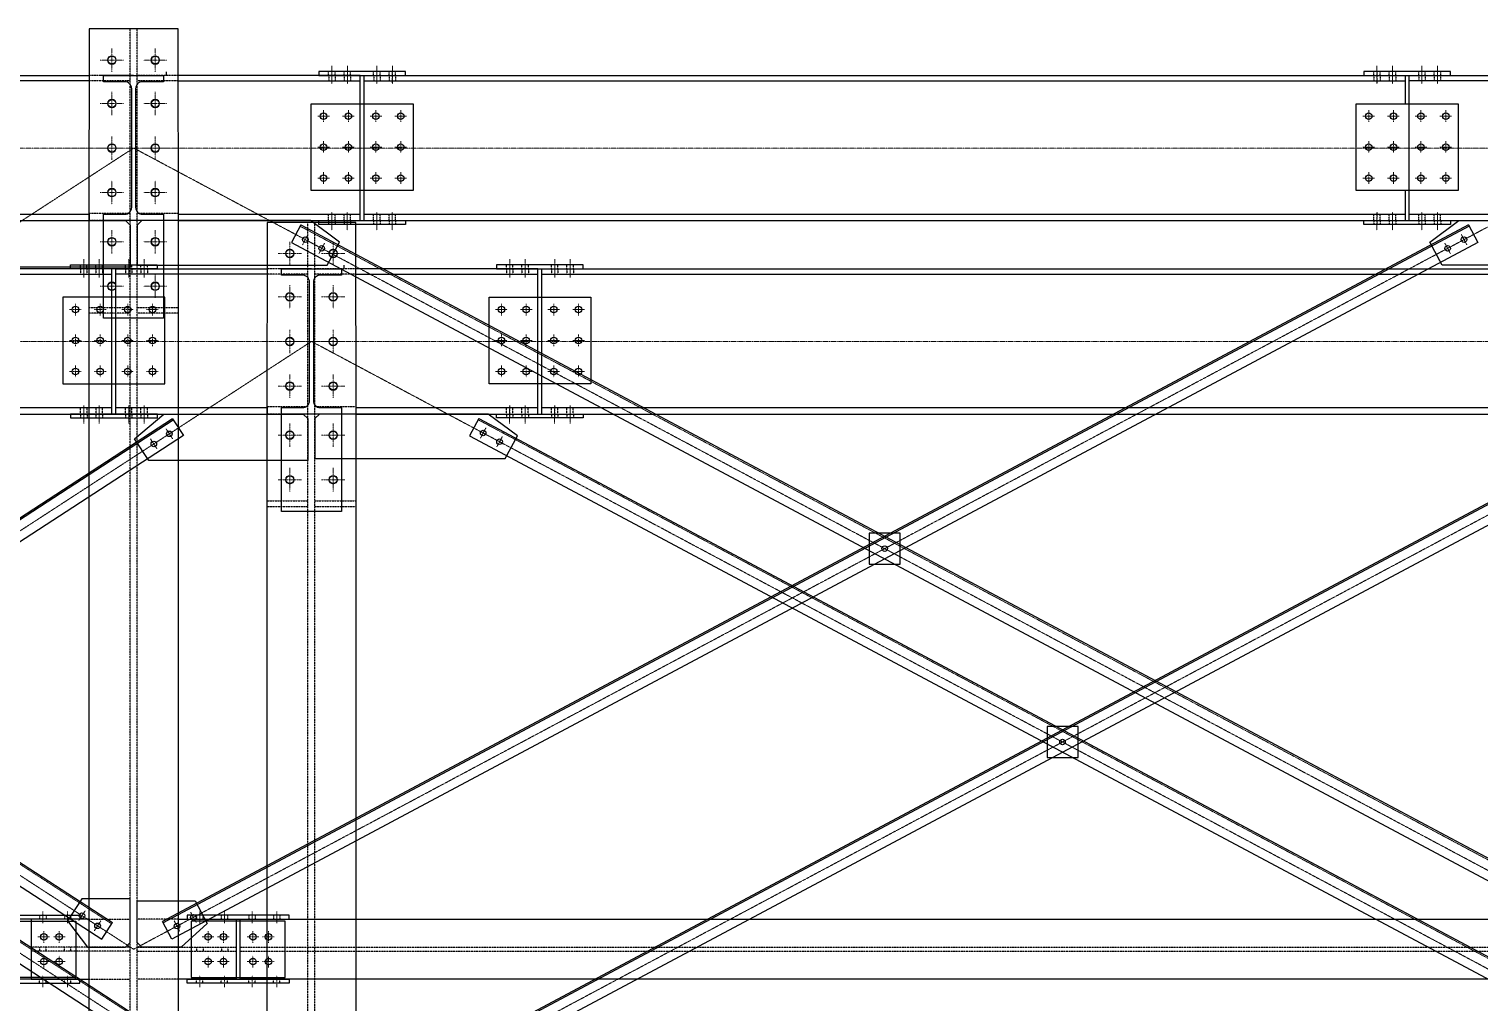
# Model space of a CAD drawing. Header units: millimetres. Extents: x 13669 to 217197, y -88248 to 24578.
# Drawn here: x 69707 to 74389, y -59764 to -56621 of the extents above; entities that cross this region are included whole.
import ezdxf

# ---------------------------------------------------------------- set-up
doc = ezdxf.new("R2010")
doc.units = ezdxf.units.MM
doc.linetypes.add('CENTER2', pattern=[1.125, 0.75, -0.125, 0.125, -0.125])
doc.linetypes.add('DASHED2', pattern=[0.375, 0.25, -0.125])
for name, color, linetype in [('CHAPA PISO', 3, 'Continuous'), ('Tx_M_EQUIPOS', 4, 'Continuous'), ('Tx_M_EXISTENTES', 8, 'Continuous'), ('Tx_M_OCULTOS', 2, 'DASHED2'), ('Tx_TEXTOS 2.5', 3, 'Continuous')]:
    doc.layers.add(name, color=color, linetype=linetype)
for name, color, linetype, lineweight in [('Tx_EJES', 1, 'CENTER2', 5), ('Tx_M_CONTORNO FINO', 1, 'Continuous', 5), ('Tx_M_OCULTAS FINO', 1, 'DASHED2', 5)]:
    doc.layers.add(name, color=color, linetype=linetype, lineweight=lineweight)
doc.styles.add('Tx_texto', font='romans.shx')

# ---------------------------------------------------------------- blocks, each defined once
blk = doc.blocks.new('A$Cb393e613')
at = {"layer": 'CHAPA PISO'}
for p, q in [((12526.7, 30852.2), (12526.7, 30864.2)), ((12420.7, 30852.2), (12314.7, 30852.2)), ((12420.7, 30852.2), (12367.7, 30852.2)), ((12420.7, 30852.2), (12473.7, 30852.2)), ((12277.2, 30406.5), (12277.2, 30383.2)), ((12564.2, 30406.5), (12564.2, 30383.2))]:
    blk.add_line(p, q, dxfattribs=at)
at = {"layer": 'Tx_EJES'}
for p, q in [((12388.4, 30902), (12313, 30902)), ((12350.7, 30864.3), (12350.7, 30939.7)), ((12528.4, 30902), (12453, 30902)), ((12490.7, 30864.3), (12490.7, 30939.7)), ((11685.2, 30826.4), (11685.2, 30882.9)), ((11685.4, 30824.7), (11685.4, 30862.4)), ((11735.2, 30826.4), (11735.2, 30882.9)), ((11735.4, 30824.7), (11735.4, 30862.4)), ((11830.5, 30826.4), (11830.5, 30882.9)), ((11830.6, 30824.7), (11830.6, 30862.4)), ((11880.4, 30824.7), (11880.4, 30862.4)), ((11880.5, 30826.4), (11880.5, 30882.9)), ((13060.8, 30826.4), (13060.8, 30882.9)), ((13061, 30824.7), (13061, 30862.4)), ((13110.7, 30824.7), (13110.7, 30862.4)), ((13110.8, 30826.4), (13110.8, 30882.9)), ((13206.1, 30826.4), (13206.1, 30882.9)), ((13206.2, 30824.7), (13206.2, 30862.4)), ((13256, 30824.7), (13256, 30862.4)), ((13256.1, 30826.4), (13256.1, 30882.9)), ((12388.4, 30761.4), (12313, 30761.4)), ((12350.7, 30723.7), (12350.7, 30799.1)), ((12528.4, 30761.4), (12453, 30761.4)), ((12490.7, 30723.7), (12490.7, 30799.1)), ((11639.6, 30720.7), (11677.3, 30720.7)), ((11639.6, 30720.7), (11677.3, 30720.7)), ((11658.4, 30701.9), (11658.4, 30739.6)), ((11658.4, 30701.9), (11658.4, 30739.6)), ((11719.6, 30720.7), (11757.3, 30720.7)), ((11719.6, 30720.7), (11757.3, 30720.7)), ((11738.4, 30701.9), (11738.4, 30739.6)), ((11738.4, 30701.9), (11738.4, 30739.6)), ((11808.5, 30720.7), (11846.2, 30720.7)), ((11808.5, 30720.7), (11846.2, 30720.7)), ((11827.3, 30701.9), (11827.3, 30739.6)), ((11827.3, 30701.9), (11827.3, 30739.6)), ((11888.5, 30720.7), (11926.2, 30720.7)), ((11888.5, 30720.7), (11926.2, 30720.7)), ((11907.3, 30701.9), (11907.3, 30739.6)), ((11907.3, 30701.9), (11907.3, 30739.6)), ((13015.2, 30720.7), (13052.9, 30720.7)), ((13052.9, 30720.7), (13015.2, 30720.7)), ((13034, 30701.9), (13034, 30739.6)), ((13034, 30701.9), (13034, 30739.6)), ((13095.2, 30720.7), (13132.9, 30720.7)), ((13132.9, 30720.7), (13095.2, 30720.7)), ((13114, 30701.9), (13114, 30739.6)), ((13114, 30701.9), (13114, 30739.6)), ((13184.1, 30720.7), (13221.8, 30720.7)), ((13221.8, 30720.7), (13184.1, 30720.7)), ((13202.9, 30701.9), (13202.9, 30739.6)), ((13202.9, 30701.9), (13202.9, 30739.6)), ((13264.1, 30720.7), (13301.8, 30720.7)), ((13301.8, 30720.7), (13264.1, 30720.7)), ((13282.9, 30701.9), (13282.9, 30739.6)), ((13282.9, 30701.9), (13282.9, 30739.6)), ((11639.6, 30620.7), (11677.3, 30620.7)), ((11639.6, 30620.7), (11677.3, 30620.7)), ((11658.4, 30601.9), (11658.4, 30639.6)), ((11658.4, 30601.9), (11658.4, 30639.6)), ((11719.6, 30620.7), (11757.3, 30620.7)), ((11719.6, 30620.7), (11757.3, 30620.7)), ((11738.4, 30601.9), (11738.4, 30639.6)), ((11738.4, 30601.9), (11738.4, 30639.6)), ((11808.5, 30620.7), (11846.2, 30620.7)), ((11808.5, 30620.7), (11846.2, 30620.7)), ((11827.3, 30601.9), (11827.3, 30639.6)), ((11827.3, 30601.9), (11827.3, 30639.6)), ((11888.5, 30620.7), (11926.2, 30620.7)), ((11888.5, 30620.7), (11926.2, 30620.7)), ((11907.3, 30601.9), (11907.3, 30639.6)), ((11907.3, 30601.9), (11907.3, 30639.6)), ((12350.7, 30579.8), (12350.7, 30655.2)), ((12490.7, 30579.8), (12490.7, 30655.2)), ((13015.2, 30620.7), (13052.9, 30620.7)), ((13052.9, 30620.7), (13015.2, 30620.7)), ((13034, 30601.9), (13034, 30639.6)), ((13034, 30601.9), (13034, 30639.6)), ((13095.2, 30620.7), (13132.9, 30620.7)), ((13132.9, 30620.7), (13095.2, 30620.7)), ((13114, 30601.9), (13114, 30639.6)), ((13114, 30601.9), (13114, 30639.6)), ((13184.1, 30620.7), (13221.8, 30620.7)), ((13221.8, 30620.7), (13184.1, 30620.7)), ((13202.9, 30601.9), (13202.9, 30639.6)), ((13202.9, 30601.9), (13202.9, 30639.6)), ((13264.1, 30620.7), (13301.8, 30620.7)), ((13301.8, 30620.7), (13264.1, 30620.7)), ((13282.9, 30601.9), (13282.9, 30639.6)), ((13282.9, 30601.9), (13282.9, 30639.6)), ((17270.7, 30617.7), (6210.3, 30617.7)), ((8440.3, 30617.7), (12420.7, 28029.6)), ((12420.7, 30617.7), (8441.9, 28029.6)), ((12388.4, 30617.5), (12313, 30617.5)), ((12420.7, 30617.7), (17270.7, 28029.6)), ((17270.7, 30617.7), (12420.7, 28029.6)), ((12528.4, 30617.5), (12453, 30617.5)), ((11658.4, 30501.9), (11658.4, 30539.6)), ((11658.4, 30501.9), (11658.4, 30539.6)), ((11738.4, 30501.9), (11738.4, 30539.6)), ((11738.4, 30501.9), (11738.4, 30539.6)), ((11827.3, 30501.9), (11827.3, 30539.6)), ((11827.3, 30501.9), (11827.3, 30539.6)), ((11907.3, 30501.9), (11907.3, 30539.6)), ((11907.3, 30501.9), (11907.3, 30539.6)), ((13034, 30501.9), (13034, 30539.6)), ((13034, 30501.9), (13034, 30539.6)), ((13114, 30501.9), (13114, 30539.6)), ((13114, 30501.9), (13114, 30539.6)), ((13202.9, 30501.9), (13202.9, 30539.6)), ((13202.9, 30501.9), (13202.9, 30539.6)), ((13282.9, 30501.9), (13282.9, 30539.6)), ((13282.9, 30501.9), (13282.9, 30539.6)), ((11639.6, 30520.7), (11677.3, 30520.7)), ((11639.6, 30520.7), (11677.3, 30520.7)), ((11719.6, 30520.7), (11757.3, 30520.7)), ((11719.6, 30520.7), (11757.3, 30520.7)), ((11808.5, 30520.7), (11846.2, 30520.7)), ((11808.5, 30520.7), (11846.2, 30520.7)), ((11888.5, 30520.7), (11926.2, 30520.7)), ((11888.5, 30520.7), (11926.2, 30520.7)), ((12350.7, 30435.9), (12350.7, 30511.3)), ((12490.7, 30435.9), (12490.7, 30511.3)), ((13015.2, 30520.7), (13052.9, 30520.7)), ((13052.9, 30520.7), (13015.2, 30520.7)), ((13095.2, 30520.7), (13132.9, 30520.7)), ((13132.9, 30520.7), (13095.2, 30520.7)), ((13184.1, 30520.7), (13221.8, 30520.7)), ((13221.8, 30520.7), (13184.1, 30520.7)), ((13264.1, 30520.7), (13301.8, 30520.7)), ((13301.8, 30520.7), (13264.1, 30520.7)), ((12388.4, 30473.6), (12313, 30473.6)), ((12528.4, 30473.6), (12453, 30473.6)), ((11685.5, 30409.1), (11685.5, 30352.6)), ((11685.6, 30410.7), (11685.6, 30373)), ((11735.5, 30409.1), (11735.5, 30352.6)), ((11735.6, 30410.7), (11735.6, 30373)), ((11830.6, 30410.7), (11830.6, 30373)), ((11830.7, 30409.1), (11830.7, 30352.6)), ((11880.6, 30410.7), (11880.6, 30373)), ((11880.7, 30409.1), (11880.7, 30352.6)), ((13060.6, 30409.1), (13060.6, 30352.6)), ((13060.7, 30410.7), (13060.7, 30373)), ((13110.5, 30410.7), (13110.5, 30373)), ((13110.6, 30409.1), (13110.6, 30352.6)), ((13205.9, 30409.1), (13205.9, 30352.6)), ((13206, 30410.7), (13206, 30373)), ((13255.8, 30410.7), (13255.8, 30373)), ((13255.9, 30409.1), (13255.9, 30352.6)), ((12350.7, 30277.4), (12350.7, 30352.8)), ((12490.7, 30277.4), (12490.7, 30352.8)), ((12966.1, 30305.1), (12984, 30338.6)), ((11901.2, 30302.5), (11921.9, 30270.6)), ((11951.5, 30335.2), (11972.2, 30303.4)), ((12388.4, 30315.1), (12313, 30315.1)), ((12528.4, 30315.1), (12453, 30315.1)), ((13019.1, 30276.9), (13037, 30310.4)), ((12350.7, 30133.4), (12350.7, 30208.8)), ((12490.7, 30133.4), (12490.7, 30208.8)), ((12388.4, 30171.1), (12313, 30171.1)), ((12528.4, 30171.1), (12453, 30171.1))]:
    blk.add_line(p, q, dxfattribs=at)
at = {"layer": 'Tx_M_CONTORNO FINO'}
for centre in [(12350.7, 30902), (12490.7, 30902), (12350.7, 30761.4), (12490.7, 30761.4), (12350.7, 30617.5), (12490.7, 30617.5), (12350.7, 30473.6), (12490.7, 30473.6), (12350.7, 30315.1), (12490.7, 30315.1), (12350.7, 30171.1), (12490.7, 30171.1)]:
    blk.add_circle(centre, 14, dxfattribs=at)
at = {"layer": 'Tx_M_EQUIPOS'}
for p, q in [((11776.4, 30852.2), (9085, 30852.2)), ((9085.4, 30834.9), (11776.4, 30834.9)), ((11776.4, 30760.7), (11776.4, 30852.2)), ((11789.4, 30760.7), (11789.4, 30852.2)), ((11789.4, 30852.2), (12277.2, 30852.2)), ((12277.2, 30834.9), (11789.4, 30834.9)), ((13152, 30852.2), (12564.2, 30852.2)), ((12564.2, 30834.9), (13152, 30834.9)), ((13152, 30480.7), (13152, 30852.2)), ((13165, 30760.7), (13165, 30852.2)), ((13165, 30852.2), (16526.4, 30852.2)), ((13165, 30834.9), (16526.4, 30834.9)), ((11776.4, 30383.2), (11776.4, 30760.7)), ((11789.4, 30383.2), (11789.4, 30760.7)), ((13152, 30383.2), (13152, 30760.7)), ((13165, 30383.2), (13165, 30760.7)), ((9085, 30403.8), (11776.4, 30403.8)), ((11789.4, 30403.8), (12276.2, 30403.8)), ((12565.1, 30403.8), (13152, 30403.8)), ((13165, 30403.8), (16526.4, 30403.8)), ((11972.1, 30367.7), (8509.9, 28115.5)), ((11974.7, 30363.7), (8512.5, 28111.5)), ((8585.1, 30383.2), (12276.2, 30383.2)), ((8890.1, 30367.1), (12352.7, 28115.5)), ((11972.1, 30367.7), (12007, 30314.1)), ((12323.7, 30068), (12323.7, 30383.2)), ((16730.7, 30369.2), (12513.5, 28118.8)), ((16732.9, 30365), (12515.7, 28114.5)), ((12517.7, 30383.2), (12517.7, 30068)), ((12565.1, 30383.2), (17126.2, 30383.2)), ((12960.7, 30369.2), (12930.5, 30312.8)), ((12960.7, 30369.2), (17177.9, 28118.8)), ((12007, 30314.1), (8544.8, 28061.9)), ((8855.2, 30313.4), (12317.8, 28061.9)), ((16760.8, 30312.8), (12543.6, 28062.3)), ((12930.5, 30312.8), (17147.7, 28062.3)), ((12517.7, 30068), (12323.7, 30068))]:
    blk.add_line(p, q, dxfattribs=at)
for points in [[(12565.2, 22237), (12565.2, 30335.5), (12564.2, 31002.2), (12277.2, 31002.2), (12276.2, 30351.4), (12276.2, 22237)], [(11922.9, 30852.2), (11642.9, 30852.2), (11642.9, 30864.9), (11922.9, 30864.9)], [(13018.5, 30852.2), (13298.5, 30852.2), (13298.5, 30864.9), (13018.5, 30864.9)], [(11947.3, 30760.7), (11618.4, 30760.7), (11618.4, 30480.7), (11947.3, 30480.7)], [(12994, 30760.7), (13322.9, 30760.7), (13322.9, 30480.7), (12994, 30480.7)], [(11923.1, 30383.2), (11643.1, 30383.2), (11643.1, 30370.5), (11923.1, 30370.5)], [(13018.2, 30383.2), (13298.2, 30383.2), (13298.2, 30370.5), (13018.2, 30370.5)]]:
    blk.add_lwpolyline(points, close=True, dxfattribs=at)
blk.add_lwpolyline([(12323.7, 30403.8), (12392.2, 30403.8, 0.414214), (12414.4, 30426), (12414.4, 30809.4, 0.414214), (12392.2, 30831.6), (12323.7, 30831.6), (12323.7, 30852.2), (12517.7, 30852.2), (12517.7, 30831.6), (12449.2, 30831.6, 0.414214), (12427, 30809.4), (12427, 30426, 0.414214), (12449.2, 30403.8), (12517.7, 30403.8), (12517.7, 30383.2), (12323.7, 30383.2)], format="xyb", close=True, dxfattribs=at)
for points in [[(11943.6, 30383.2), (12394.4, 30383.2), (12409.4, 30368.2), (12409.4, 30232.7), (11895.3, 30232.7), (11849.5, 30303.1), (11943.6, 30383.2)], [(12432, 30239.1), (13046.1, 30239.1), (13085.7, 30313.2), (12991.4, 30383.2), (12447, 30383.2), (12432, 30368.2), (12432, 30239.1)], [(14795.7, 29373.7), (14795.7, 29273.7), (14895.7, 29273.7), (14895.7, 29273.7), (14895.7, 29373.7), (14795.7, 29373.7)]]:
    blk.add_lwpolyline(points, dxfattribs=at)
for centre, radius in [((11658.4, 30720.7), 10.5), ((11658.4, 30720.7), 10.5), ((11738.4, 30720.7), 10.5), ((11738.4, 30720.7), 10.5), ((11827.3, 30720.7), 10.5), ((11827.3, 30720.7), 10.5), ((11907.3, 30720.7), 10.5), ((11907.3, 30720.7), 10.5), ((13034, 30720.7), 10.5), ((13034, 30720.7), 10.5), ((13114, 30720.7), 10.5), ((13114, 30720.7), 10.5), ((13202.9, 30720.7), 10.5), ((13202.9, 30720.7), 10.5), ((13282.9, 30720.7), 10.5), ((13282.9, 30720.7), 10.5), ((11658.4, 30620.7), 10.5), ((11658.4, 30620.7), 10.5), ((11738.4, 30620.7), 10.5), ((11738.4, 30620.7), 10.5), ((11827.3, 30620.7), 10.5), ((11827.3, 30620.7), 10.5), ((11907.3, 30620.7), 10.5), ((11907.3, 30620.7), 10.5), ((13034, 30620.7), 10.5), ((13034, 30620.7), 10.5), ((13114, 30620.7), 10.5), ((13114, 30620.7), 10.5), ((13202.9, 30620.7), 10.5), ((13202.9, 30620.7), 10.5), ((13282.9, 30620.7), 10.5), ((13282.9, 30620.7), 10.5), ((11658.4, 30520.7), 10.5), ((11658.4, 30520.7), 10.5), ((11738.4, 30520.7), 10.5), ((11738.4, 30520.7), 10.5), ((11827.3, 30520.7), 10.5), ((11827.3, 30520.7), 10.5), ((11907.3, 30520.7), 10.5), ((11907.3, 30520.7), 10.5), ((13034, 30520.7), 10.5), ((13034, 30520.7), 10.5), ((13114, 30520.7), 10.5), ((13114, 30520.7), 10.5), ((13202.9, 30520.7), 10.5), ((13202.9, 30520.7), 10.5), ((13282.9, 30520.7), 10.5), ((13282.9, 30520.7), 10.5), ((11911.6, 30286.6), 9), ((11961.9, 30319.3), 9), ((12975.1, 30321.9), 9), ((13028, 30293.6), 9), ((14845.7, 29323.7), 9)]:
    blk.add_circle(centre, radius, dxfattribs=at)
at = {"layer": 'Tx_M_EXISTENTES'}
for centre in [(12350.7, 30902), (12490.7, 30902), (12350.7, 30761.4), (12490.7, 30761.4), (12350.7, 30617.5), (12490.7, 30617.5), (12350.7, 30473.6), (12490.7, 30473.6), (12350.7, 30315.1), (12490.7, 30315.1), (12350.7, 30171.1), (12490.7, 30171.1)]:
    blk.add_circle(centre, 12.7, dxfattribs=at)
at = {"layer": 'Tx_M_OCULTAS FINO'}
for p, q in [((8887.5, 30363), (12350.1, 28111.5)), ((12958.4, 30365), (17175.6, 28114.5))]:
    blk.add_line(p, q, dxfattribs=at)
at = {"layer": 'Tx_M_OCULTOS', "extrusion": (6.12323e-17, 1, -1.83697e-16)}
for p, q in [((12409.4, 22237), (12409.4, 31002.2)), ((12432, 22237), (12432, 31002.2))]:
    blk.add_line(p, q, dxfattribs=at)
at = {"layer": 'Tx_M_OCULTOS'}
for p, q in [((11674.7, 30852.2), (11674.7, 30864.9)), ((11695.7, 30852.2), (11695.7, 30864.9)), ((11724.7, 30852.2), (11724.7, 30864.9)), ((11745.7, 30852.2), (11745.7, 30864.9)), ((11820, 30852.2), (11820, 30864.9)), ((11841, 30852.2), (11841, 30864.9)), ((11870, 30852.2), (11870, 30864.9)), ((11891, 30852.2), (11891, 30864.9)), ((13050.3, 30852.2), (13050.3, 30864.9)), ((13071.3, 30852.2), (13071.3, 30864.9)), ((13100.3, 30852.2), (13100.3, 30864.9)), ((13121.3, 30852.2), (13121.3, 30864.9)), ((13195.6, 30852.2), (13195.6, 30864.9)), ((13216.6, 30852.2), (13216.6, 30864.9)), ((13245.6, 30852.2), (13245.6, 30864.9)), ((13266.6, 30852.2), (13266.6, 30864.9)), ((11675, 30852.2), (11675, 30834.9)), ((11695.7, 30852.2), (11695.7, 30834.9)), ((11725, 30852.2), (11725, 30834.9)), ((11745.7, 30852.2), (11745.7, 30834.9)), ((11820.2, 30852.2), (11820.2, 30834.9)), ((11841, 30852.2), (11841, 30834.9)), ((11870, 30852.2), (11870, 30834.9)), ((11890.8, 30852.2), (11890.8, 30834.9)), ((12409.4, 30852.2), (12277.2, 30852.2)), ((12409.4, 30834.9), (12277.2, 30834.9)), ((12564.2, 30852.2), (12432, 30852.2)), ((12564.2, 30834.9), (12432, 30834.9)), ((13050.6, 30852.2), (13050.6, 30834.9)), ((13071.3, 30852.2), (13071.3, 30834.9)), ((13100.3, 30852.2), (13100.3, 30834.9)), ((13121.1, 30852.2), (13121.1, 30834.9)), ((13195.8, 30852.2), (13195.8, 30834.9)), ((13216.6, 30852.2), (13216.6, 30834.9)), ((13245.6, 30852.2), (13245.6, 30834.9)), ((13266.4, 30852.2), (13266.4, 30834.9)), ((11675.2, 30383.2), (11675.2, 30400.5)), ((11696, 30383.2), (11696, 30400.5)), ((11725.2, 30383.2), (11725.2, 30400.5)), ((11746, 30383.2), (11746, 30400.5)), ((11820.2, 30383.2), (11820.2, 30400.5)), ((11841, 30383.2), (11841, 30400.5)), ((11870.2, 30383.2), (11870.2, 30400.5)), ((11891, 30383.2), (11891, 30400.5)), ((12409.4, 30406.5), (12277.2, 30406.5)), ((12564.2, 30406.5), (12432, 30406.5)), ((13050.3, 30383.2), (13050.3, 30400.5)), ((13071.1, 30383.2), (13071.1, 30400.5)), ((13100.1, 30383.2), (13100.1, 30400.5)), ((13120.9, 30383.2), (13120.9, 30400.5)), ((13195.6, 30383.2), (13195.6, 30400.5)), ((13216.4, 30383.2), (13216.4, 30400.5)), ((13245.4, 30383.2), (13245.4, 30400.5)), ((13266.1, 30383.2), (13266.1, 30400.5)), ((11675, 30383.2), (11675, 30370.5)), ((11696, 30383.2), (11696, 30370.5)), ((11725, 30383.2), (11725, 30370.5)), ((11746, 30383.2), (11746, 30370.5)), ((11820.2, 30383.2), (11820.2, 30370.5)), ((11841.2, 30383.2), (11841.2, 30370.5)), ((11870.2, 30383.2), (11870.2, 30370.5)), ((11891.2, 30383.2), (11891.2, 30370.5)), ((12409.4, 30383.2), (12277.2, 30383.2)), ((12564.2, 30383.2), (12432, 30383.2)), ((13050.1, 30383.2), (13050.1, 30370.5)), ((13071.1, 30383.2), (13071.1, 30370.5)), ((13100.1, 30383.2), (13100.1, 30370.5)), ((13121.1, 30383.2), (13121.1, 30370.5)), ((13195.4, 30383.2), (13195.4, 30370.5)), ((13216.4, 30383.2), (13216.4, 30370.5)), ((13245.4, 30383.2), (13245.4, 30370.5)), ((13266.4, 30383.2), (13266.4, 30370.5)), ((12277.2, 30102.9), (12409.4, 30102.9)), ((12409.4, 30083.8), (12277.2, 30083.8)), ((12432, 30102.9), (12564.2, 30102.9)), ((12564.2, 30083.8), (12432, 30083.8))]:
    blk.add_line(p, q, dxfattribs=at)
at = {"layer": 'Tx_TEXTOS 2.5', "style": 'Tx_texto', "width": 0.7}
for p in [(6234.9, 20825.2), (6375.1, 20825.2)]:
    blk.add_attdef('1:50', p, '', height=125, dxfattribs=at)

msp = doc.modelspace()

# ---------------------------------------------------------------- block references
msp.add_blockref('A$Cb393e613', (58198.3266401, -88247.7902922))

# ---------------------------------------------------------------- next in the draw order: linework, layer by layer
at = {"layer": 'CHAPA PISO'}
for p, q in [((70044.809871, -56770.8560055), (69938.809871, -56770.8560055)), ((70044.809871, -56770.8560055), (69991.809871, -56770.8560055)), ((70044.809871, -56770.8560055), (70097.809871, -56770.8560055)), ((70150.809871, -56770.8560055), (70150.809871, -56758.8560055)), ((69901.309871, -57216.5560056), (69901.309871, -57239.8560055)), ((70188.309871, -57216.5560056), (70188.309871, -57239.8560055))]:
    msp.add_line(p, q, dxfattribs=at)
at = {"layer": 'Tx_EJES'}
for p, q in [((69974.809871, -56758.8060056), (69974.809871, -56683.4060056)), ((70114.809871, -56758.8060056), (70114.809871, -56683.4060056)), ((70012.509871, -56721.1060056), (69937.109871, -56721.1060056)), ((70152.509871, -56721.1060056), (70077.109871, -56721.1060056)), ((70684.9848709, -56796.7310053), (70684.9848709, -56740.1810053)), ((70734.9848709, -56796.7310053), (70734.9848709, -56740.1810053)), ((70830.2348709, -56796.7310053), (70830.2348709, -56740.1810053)), ((70880.2348709, -56796.7310053), (70880.2348709, -56740.1810053)), ((74059.3848711, -56796.7310053), (74059.3848711, -56740.1810053)), ((74109.3848711, -56796.7310053), (74109.3848711, -56740.1810053)), ((74204.6348711, -56796.7310053), (74204.6348711, -56740.1810053)), ((74254.6348711, -56796.7310053), (74254.6348711, -56740.1810053)), ((70685.0996621, -56798.3560053), (70685.0996621, -56760.6560053)), ((70734.8700797, -56798.3560051), (70734.8700797, -56760.6560051)), ((70830.3496624, -56798.3560053), (70830.3496624, -56760.6560053)), ((70880.12008, -56798.3560051), (70880.12008, -56760.6560051)), ((74059.4996623, -56798.3560053), (74059.4996623, -56760.6560053)), ((74109.4996623, -56798.3560051), (74109.4996623, -56760.6560051)), ((74204.5200799, -56798.3560054), (74204.5200799, -56760.6560054)), ((74254.5200799, -56798.3560053), (74254.5200799, -56760.6560053)), ((69974.809871, -56899.4060056), (69974.809871, -56824.0060056)), ((70114.809871, -56899.4060056), (70114.809871, -56824.0060056)), ((70012.509871, -56861.7060056), (69937.109871, -56861.7060056)), ((70152.509871, -56861.7060056), (70077.109871, -56861.7060056)), ((70677.0098709, -56902.3560053), (70639.3098709, -56902.3560053)), ((70639.3098709, -56902.3560056), (70677.0098709, -56902.3560056)), ((70658.1598709, -56921.2060053), (70658.1598709, -56883.5060053)), ((70658.1598709, -56921.2060056), (70658.1598709, -56883.5060056)), ((70757.0098709, -56902.3560053), (70719.3098709, -56902.3560053)), ((70719.3098709, -56902.3560056), (70757.0098709, -56902.3560056)), ((70738.1598709, -56921.2060053), (70738.1598709, -56883.5060053)), ((70738.1598709, -56921.2060056), (70738.1598709, -56883.5060056)), ((70845.9098709, -56902.3560053), (70808.2098709, -56902.3560053)), ((70808.2098712, -56902.3560053), (70845.9098712, -56902.3560053)), ((70827.0598709, -56921.2060053), (70827.0598709, -56883.5060053)), ((70827.0598712, -56921.2060053), (70827.0598712, -56883.5060053)), ((70925.9098709, -56902.3560053), (70888.2098709, -56902.3560053)), ((70888.2098712, -56902.3560053), (70925.9098712, -56902.3560053)), ((70907.0598709, -56921.2060053), (70907.0598709, -56883.5060053)), ((70907.0598712, -56921.2060053), (70907.0598712, -56883.5060053)), ((74051.4098711, -56902.3560053), (74013.7098711, -56902.3560053)), ((74013.7098711, -56902.3560053), (74051.4098711, -56902.3560053)), ((74032.5598711, -56921.2060053), (74032.5598711, -56883.5060053)), ((74032.5598711, -56921.2060053), (74032.5598711, -56883.5060053)), ((74131.4098711, -56902.3560053), (74093.7098711, -56902.3560053)), ((74093.7098711, -56902.3560053), (74131.4098711, -56902.3560053)), ((74112.5598711, -56921.2060053), (74112.5598711, -56883.5060053)), ((74112.5598711, -56921.2060053), (74112.5598711, -56883.5060053)), ((74182.6098711, -56902.3560053), (74220.3098711, -56902.3560053)), ((74220.3098711, -56902.3560053), (74182.6098711, -56902.3560053)), ((74201.4598711, -56921.2060053), (74201.4598711, -56883.5060053)), ((74201.4598711, -56921.2060053), (74201.4598711, -56883.5060053)), ((74262.6098711, -56902.3560053), (74300.3098711, -56902.3560053)), ((74300.3098711, -56902.3560053), (74262.6098711, -56902.3560053)), ((74281.4598711, -56921.2060053), (74281.4598711, -56883.5060053)), ((74281.4598711, -56921.2060053), (74281.4598711, -56883.5060053)), ((69974.809871, -57043.3060056), (69974.809871, -56967.9060056)), ((70114.809871, -57043.3060056), (70114.809871, -56967.9060056)), ((74894.809871, -57005.3560055), (63834.4744281, -57005.3560055)), ((66064.4744279, -57005.3560055), (70044.8098709, -59593.5360058)), ((70044.8098709, -57005.3560054), (66066.0812229, -59593.5360058)), ((70012.509871, -57005.6060056), (69937.109871, -57005.6060056)), ((70044.8098709, -57005.3560055), (74894.809871, -59593.5360058)), ((74894.809871, -57005.3560055), (70044.8098709, -59593.5360058)), ((70152.509871, -57005.6060056), (70077.109871, -57005.6060056)), ((70677.0098709, -57002.3560053), (70639.3098709, -57002.3560053)), ((70639.3098709, -57002.3560056), (70677.0098709, -57002.3560056)), ((70658.1598709, -57021.2060053), (70658.1598709, -56983.5060053)), ((70658.1598709, -57021.2060056), (70658.1598709, -56983.5060056)), ((70757.0098709, -57002.3560053), (70719.3098709, -57002.3560053)), ((70719.3098709, -57002.3560056), (70757.0098709, -57002.3560056)), ((70738.1598709, -57021.2060053), (70738.1598709, -56983.5060053)), ((70738.1598709, -57021.2060056), (70738.1598709, -56983.5060056)), ((70845.9098709, -57002.3560053), (70808.2098709, -57002.3560053)), ((70808.2098712, -57002.3560053), (70845.9098712, -57002.3560053)), ((70827.0598709, -57021.2060053), (70827.0598709, -56983.5060053)), ((70827.0598712, -57021.2060053), (70827.0598712, -56983.5060053)), ((70925.9098709, -57002.3560053), (70888.2098709, -57002.3560053)), ((70888.2098712, -57002.3560053), (70925.9098712, -57002.3560053)), ((70907.0598709, -57021.2060053), (70907.0598709, -56983.5060053)), ((70907.0598712, -57021.2060053), (70907.0598712, -56983.5060053)), ((74051.4098711, -57002.3560053), (74013.7098711, -57002.3560053)), ((74013.7098711, -57002.3560053), (74051.4098711, -57002.3560053)), ((74032.5598711, -57021.2060053), (74032.5598711, -56983.5060053)), ((74032.5598711, -57021.2060053), (74032.5598711, -56983.5060053)), ((74131.4098711, -57002.3560053), (74093.7098711, -57002.3560053)), ((74093.7098711, -57002.3560053), (74131.4098711, -57002.3560053)), ((74112.5598711, -57021.2060053), (74112.5598711, -56983.5060053)), ((74112.5598711, -57021.2060053), (74112.5598711, -56983.5060053)), ((74182.6098711, -57002.3560053), (74220.3098711, -57002.3560053)), ((74220.3098711, -57002.3560053), (74182.6098711, -57002.3560053)), ((74201.4598711, -57021.2060053), (74201.4598711, -56983.5060053)), ((74201.4598711, -57021.2060053), (74201.4598711, -56983.5060053)), ((74262.6098711, -57002.3560053), (74300.3098711, -57002.3560053)), ((74300.3098711, -57002.3560053), (74262.6098711, -57002.3560053)), ((74281.4598711, -57021.2060053), (74281.4598711, -56983.5060053)), ((74281.4598711, -57021.2060053), (74281.4598711, -56983.5060053)), ((69974.809871, -57187.2060056), (69974.809871, -57111.8060056)), ((70114.809871, -57187.2060056), (70114.809871, -57111.8060056)), ((70677.0098709, -57102.3560053), (70639.3098709, -57102.3560053)), ((70639.3098709, -57102.3560056), (70677.0098709, -57102.3560056)), ((70658.1598709, -57121.2060053), (70658.1598709, -57083.5060053)), ((70658.1598709, -57121.2060056), (70658.1598709, -57083.5060056)), ((70757.0098709, -57102.3560053), (70719.3098709, -57102.3560053)), ((70719.3098709, -57102.3560056), (70757.0098709, -57102.3560056)), ((70738.1598709, -57121.2060053), (70738.1598709, -57083.5060053)), ((70738.1598709, -57121.2060056), (70738.1598709, -57083.5060056)), ((70845.9098709, -57102.3560053), (70808.2098709, -57102.3560053)), ((70808.2098712, -57102.3560053), (70845.9098712, -57102.3560053)), ((70827.0598709, -57121.2060053), (70827.0598709, -57083.5060053)), ((70827.0598712, -57121.2060053), (70827.0598712, -57083.5060053)), ((70925.9098709, -57102.3560053), (70888.2098709, -57102.3560053)), ((70888.2098712, -57102.3560053), (70925.9098712, -57102.3560053)), ((70907.0598709, -57121.2060053), (70907.0598709, -57083.5060053)), ((70907.0598712, -57121.2060053), (70907.0598712, -57083.5060053)), ((74051.4098711, -57102.3560053), (74013.7098711, -57102.3560053)), ((74013.7098711, -57102.3560053), (74051.4098711, -57102.3560053)), ((74032.5598711, -57121.2060053), (74032.5598711, -57083.5060053)), ((74032.5598711, -57121.2060053), (74032.5598711, -57083.5060053)), ((74131.4098711, -57102.3560053), (74093.7098711, -57102.3560053)), ((74093.7098711, -57102.3560053), (74131.4098711, -57102.3560053)), ((74112.5598711, -57121.2060053), (74112.5598711, -57083.5060053)), ((74112.5598711, -57121.2060053), (74112.5598711, -57083.5060053)), ((74182.6098711, -57102.3560053), (74220.3098711, -57102.3560053)), ((74220.3098711, -57102.3560053), (74182.6098711, -57102.3560053)), ((74201.4598711, -57121.2060053), (74201.4598711, -57083.5060053)), ((74201.4598711, -57121.2060053), (74201.4598711, -57083.5060053)), ((74262.6098711, -57102.3560053), (74300.3098711, -57102.3560053)), ((74300.3098711, -57102.3560053), (74262.6098711, -57102.3560053)), ((74281.4598711, -57121.2060053), (74281.4598711, -57083.5060053)), ((74281.4598711, -57121.2060053), (74281.4598711, -57083.5060053)), ((70012.509871, -57149.5060056), (69937.109871, -57149.5060056)), ((70152.509871, -57149.5060056), (70077.109871, -57149.5060056)), ((70684.7552882, -57213.9810055), (70684.7552882, -57270.5310055)), ((70684.8700794, -57212.3560058), (70684.8700794, -57250.0560058)), ((70734.640497, -57212.3560059), (70734.640497, -57250.0560059)), ((70734.7552882, -57213.9810055), (70734.7552882, -57270.5310055)), ((70830.0052882, -57213.9810055), (70830.0052882, -57270.5310055)), ((70830.1200797, -57212.3560058), (70830.1200797, -57250.0560058)), ((70879.8904973, -57212.3560058), (70879.8904973, -57250.0560058)), ((70880.0052882, -57213.9810055), (70880.0052882, -57270.5310055)), ((74059.3848711, -57213.9810055), (74059.3848711, -57270.5310055)), ((74059.4996623, -57212.3560058), (74059.4996623, -57250.0560058)), ((74109.3848711, -57213.9810055), (74109.3848711, -57270.5310055)), ((74109.4996623, -57212.3560059), (74109.4996623, -57250.0560059)), ((74204.5200799, -57212.3560059), (74204.5200799, -57250.0560059)), ((74204.6348711, -57213.9810055), (74204.6348711, -57270.5310055)), ((74254.5200799, -57212.356006), (74254.5200799, -57250.056006)), ((74254.6348711, -57213.9810055), (74254.6348711, -57270.5310055)), ((69974.809871, -57345.7184588), (69974.809871, -57270.3184588)), ((70114.809871, -57345.7184588), (70114.809871, -57270.3184588)), ((70590.2710916, -57317.9749793), (70608.1615882, -57284.4499121)), ((74349.3486504, -57317.9749793), (74331.4581538, -57284.4499121)), ((70012.509871, -57308.0184588), (69937.109871, -57308.0184588)), ((70152.509871, -57308.0184588), (70077.109871, -57308.0184588)), ((70643.2054083, -57346.2231318), (70661.0959049, -57312.6980646)), ((74296.4143337, -57346.2231318), (74278.5238371, -57312.6980646)), ((69974.809871, -57489.7184588), (69974.809871, -57414.3184588)), ((70114.809871, -57489.7184588), (70114.809871, -57414.3184588)), ((70012.509871, -57452.0184588), (69937.109871, -57452.0184588)), ((70152.509871, -57452.0184588), (70077.109871, -57452.0184588)), ((69751.4598708, -59509.0360058), (69751.4598708, -59471.3360058)), ((69831.4598708, -59509.0360058), (69831.4598708, -59471.3360058)), ((69888.4570348, -59469.2053374), (69867.7420653, -59501.0626763)), ((69938.7580962, -59501.913184), (69918.0431267, -59533.7705229)), ((70193.9031636, -59535.5091857), (70176.012667, -59501.9841185)), ((70246.8374802, -59507.2610332), (70228.9469836, -59473.735966)), ((70258.1598711, -59509.0360058), (70258.1598711, -59471.3360058)), ((70338.1598711, -59509.0360058), (70338.1598711, -59471.3360058)), ((70427.0598711, -59509.0360058), (70427.0598711, -59471.3360058)), ((70507.0598711, -59509.0360058), (70507.0598711, -59471.3360058)), ((69754.6348708, -59572.3860058), (69754.6348708, -59534.6860058)), ((69754.6348708, -59572.3860058), (69754.6348708, -59534.6860058)), ((69804.6348708, -59572.3860058), (69804.6348708, -59534.6860058)), ((69804.6348708, -59572.3860058), (69804.6348708, -59534.6860058)), ((70284.9848711, -59572.3860058), (70284.9848711, -59534.6860058)), ((70284.9848711, -59572.3860058), (70284.9848711, -59534.6860058)), ((70334.9848711, -59572.3860058), (70334.9848711, -59534.6860058)), ((70334.9848711, -59572.3860058), (70334.9848711, -59534.6860058)), ((70430.2348711, -59572.3860058), (70430.2348711, -59534.6860058)), ((70430.2348711, -59572.3860058), (70430.2348711, -59534.6860058)), ((70480.2348711, -59572.3860058), (70480.2348711, -59534.6860058)), ((70480.2348711, -59572.3860058), (70480.2348711, -59534.6860058)), ((69735.7848708, -59553.5360058), (69773.4848708, -59553.5360058)), ((69773.4848708, -59553.5360058), (69735.7848708, -59553.5360058)), ((69785.7848708, -59553.5360058), (69823.4848708, -59553.5360058)), ((69823.4848708, -59553.5360058), (69785.7848708, -59553.5360058)), ((70303.8348711, -59553.5360058), (70266.1348711, -59553.5360058)), ((70266.1348711, -59553.5360058), (70303.8348711, -59553.5360058)), ((70353.8348711, -59553.5360058), (70316.1348711, -59553.5360058)), ((70316.1348711, -59553.5360058), (70353.8348711, -59553.5360058)), ((70411.3848711, -59553.5360058), (70449.0848711, -59553.5360058)), ((70411.3848711, -59553.5360058), (70449.0848711, -59553.5360058)), ((70461.3848711, -59553.5360058), (70499.0848711, -59553.5360058)), ((70461.3848711, -59553.5360058), (70499.0848711, -59553.5360058)), ((69735.7848708, -59633.5360058), (69773.4848708, -59633.5360058)), ((69773.4848708, -59633.5360058), (69735.7848708, -59633.5360058)), ((69754.6348708, -59652.3860058), (69754.6348708, -59614.6860058)), ((69754.6348708, -59652.3860058), (69754.6348708, -59614.6860058)), ((69785.7848708, -59633.5360058), (69823.4848708, -59633.5360058)), ((69823.4848708, -59633.5360058), (69785.7848708, -59633.5360058)), ((69804.6348708, -59652.3860058), (69804.6348708, -59614.6860058)), ((69804.6348708, -59652.3860058), (69804.6348708, -59614.6860058)), ((70303.8348711, -59633.5360058), (70266.1348711, -59633.5360058)), ((70266.1348711, -59633.5360058), (70303.8348711, -59633.5360058)), ((70284.9848711, -59652.3860058), (70284.9848711, -59614.6860058)), ((70284.9848711, -59652.3860058), (70284.9848711, -59614.6860058)), ((70353.8348711, -59633.5360058), (70316.1348711, -59633.5360058)), ((70316.1348711, -59633.5360058), (70353.8348711, -59633.5360058)), ((70334.9848711, -59652.3860058), (70334.9848711, -59614.6860058)), ((70334.9848711, -59652.3860058), (70334.9848711, -59614.6860058)), ((70411.3848711, -59633.5360058), (70449.0848711, -59633.5360058)), ((70411.3848711, -59633.5360058), (70449.0848711, -59633.5360058)), ((70430.2348711, -59652.3860058), (70430.2348711, -59614.6860058)), ((70430.2348711, -59652.3860058), (70430.2348711, -59614.6860058)), ((70461.3848711, -59633.5360058), (70499.0848711, -59633.5360058)), ((70461.3848711, -59633.5360058), (70499.0848711, -59633.5360058)), ((70480.2348711, -59652.3860058), (70480.2348711, -59614.6860058)), ((70480.2348711, -59652.3860058), (70480.2348711, -59614.6860058)), ((69751.4598708, -59678.0360058), (69751.4598708, -59715.7360058)), ((69831.4598708, -59678.0360058), (69831.4598708, -59715.7360058)), ((70258.1598711, -59678.0360058), (70258.1598711, -59715.7360058)), ((70338.1598711, -59678.0360058), (70338.1598711, -59715.7360058)), ((70427.0598711, -59678.0360058), (70427.0598711, -59715.7360058)), ((70507.0598711, -59678.0360058), (70507.0598711, -59715.7360058))]:
    msp.add_line(p, q, dxfattribs=at)
at = {"layer": 'Tx_M_CONTORNO FINO'}
for centre in [(69974.809871, -56721.1060056), (70114.809871, -56721.1060056), (69974.809871, -56861.7060056), (70114.809871, -56861.7060056), (69974.809871, -57005.6060056), (70114.809871, -57005.6060056), (69974.809871, -57149.5060056), (70114.809871, -57149.5060056), (69974.809871, -57308.0184588), (70114.809871, -57308.0184588), (69974.809871, -57452.0184588), (70114.809871, -57452.0184588)]:
    msp.add_circle(centre, 14, dxfattribs=at)
at = {"layer": 'Tx_M_EQUIPOS'}
for p, q in [((69413.509871, -56770.8560056), (69901.309871, -56770.8560056)), ((69901.309871, -56788.1560056), (69413.509871, -56788.1560056)), ((70776.1098709, -56770.8560056), (70188.309871, -56770.8560056)), ((70188.309871, -56788.1560056), (70776.1098709, -56788.1560056)), ((70776.1098709, -57142.3560056), (70776.1098709, -56770.8560056)), ((70789.1098712, -56862.3560053), (70789.1098712, -56770.8560053)), ((70789.1098712, -56770.8560053), (74150.5098711, -56770.8560053)), ((70789.1098712, -56788.1560053), (74150.5098711, -56788.1560053)), ((74150.5098711, -56770.8560053), (74150.5098711, -56862.3560053)), ((74163.5098711, -56862.3560053), (74163.5098711, -56770.8560053)), ((74163.5098711, -56770.8560053), (74751.3098711, -56770.8560053)), ((74751.3098711, -56788.1560053), (74163.5098711, -56788.1560053)), ((70776.1098709, -57239.8560055), (70776.1098709, -56862.3560053)), ((70789.1098712, -57239.8560055), (70789.1098712, -56862.3560053)), ((74163.5098711, -57239.8560055), (74163.5098711, -56862.3560053)), ((74150.5098711, -57142.3560053), (74150.5098711, -57239.8560055)), ((66209.2143095, -57239.8560055), (69900.3587459, -57239.8560055)), ((66514.2065189, -57256.0419332), (69976.8224744, -59507.5791448)), ((69413.509871, -57219.2560055), (69900.3587459, -57219.2560055)), ((69947.8098709, -57555.0960057), (69947.8098709, -57239.8560057)), ((74354.8036645, -57253.8560053), (70137.6014749, -59504.3463897)), ((70141.8098709, -57239.8560057), (70141.8098709, -57555.0960057)), ((70189.2383132, -57219.2560055), (70776.1098709, -57219.2560055)), ((70189.2383132, -57239.8560055), (74750.3587459, -57239.8560055)), ((70584.8160775, -57253.8560053), (70554.6847148, -57310.3192764)), ((70584.8160775, -57253.8560053), (74802.0182671, -59504.3463897)), ((70789.1098712, -57219.2560055), (74150.5098711, -57219.2560055)), ((74163.5098711, -57219.2560055), (74750.3587459, -57219.2560055)), ((74354.8036645, -57253.8560053), (74384.9350272, -57310.3192764)), ((74357.0635167, -57258.0907507), (70139.8613271, -59508.581135)), ((66479.3181492, -57309.6963986), (69941.9341047, -59561.2336103)), ((74384.9350272, -57310.3192764), (70167.7328376, -59560.8096608)), ((70554.6847148, -57310.3192764), (74771.8869044, -59560.8096608)), ((70141.8098709, -57555.0960057), (69947.8098709, -57555.0960057)), ((70167.7328376, -59560.8096608), (70137.6014749, -59504.3463897)), ((69941.9341047, -59561.2336103), (69976.8224744, -59507.5791448))]:
    msp.add_line(p, q, dxfattribs=at)
for points in [[(70189.309871, -65386.1360055), (70189.309871, -57287.5641806), (70188.309871, -56620.8560056), (69901.309871, -56620.8560056), (69900.309871, -57271.6641806), (69900.309871, -65386.1360055)], [(70642.6098709, -56770.8560053), (70922.6098709, -56770.8560053), (70922.6098709, -56758.1560053), (70642.6098709, -56758.1560053)], [(74017.0098711, -56770.8560053), (74297.0098711, -56770.8560053), (74297.0098711, -56758.1560053), (74017.0098711, -56758.1560053)], [(70618.1598709, -56862.3560053), (70947.0598709, -56862.3560053), (70947.0598709, -57142.3560053), (70618.1598709, -57142.3560053)], [(73992.5598711, -56862.3560053), (74321.4598711, -56862.3560053), (74321.4598711, -57142.3560053), (73992.5598711, -57142.3560053)], [(70642.3802882, -57239.8560055), (70922.3802882, -57239.8560055), (70922.3802887, -57252.5560056), (70642.3802887, -57252.5560056)], [(74017.0098711, -57239.8560055), (74297.0098711, -57239.8560055), (74297.0098715, -57252.5560056), (74017.0098715, -57252.5560056)], [(69542.5598708, -59483.8360058), (69871.4598708, -59483.8360058), (69871.4598708, -59496.5360058), (69542.5598708, -59496.5360058)], [(69858.6098708, -59684.3360058), (69555.4098708, -59684.3360058), (69555.4098708, -59502.7360058), (69858.6098708, -59502.7360058)], [(70547.0598711, -59483.8360058), (70218.1598711, -59483.8360058), (70218.1598711, -59496.5360058), (70547.0598711, -59496.5360058)], [(70231.0098711, -59684.3360058), (70534.2098711, -59684.3360058), (70534.2098711, -59502.7360058), (70231.0098711, -59502.7360058)], [(69542.5598708, -59703.2360058), (69871.4598708, -59703.2360058), (69871.4598708, -59690.5360058), (69542.5598708, -59690.5360058)], [(70547.0598711, -59703.2360058), (70218.1598711, -59703.2360058), (70218.1598711, -59690.5360058), (70547.0598711, -59690.5360058)]]:
    msp.add_lwpolyline(points, close=True, dxfattribs=at)
msp.add_lwpolyline([(69947.809871, -57219.2560055), (70016.309871, -57219.2560055, 0.4142135624), (70038.509871, -57197.0560055), (70038.509871, -56813.6560055, 0.4142135624), (70016.309871, -56791.4560055), (69947.809871, -56791.4560055), (69947.809871, -56770.8560055), (70141.809871, -56770.8560055), (70141.809871, -56791.4560055), (70073.309871, -56791.4560055, 0.4142135624), (70051.109871, -56813.6560055), (70051.109871, -57197.0560055, 0.4142135624), (70073.309871, -57219.2560055), (70141.809871, -57219.2560055), (70141.809871, -57239.8560055), (69947.809871, -57239.8560055)], format="xyb", close=True, dxfattribs=at)
for points in [[(69567.7187509, -57239.8560055), (70018.509871, -57239.8560055), (70033.509871, -57254.8560055), (70033.509871, -57390.3860793), (69519.4542186, -57390.3860793), (69473.6259483, -57319.9888517), (69567.7187509, -57239.8560055)], [(70056.109871, -57383.9919801), (70670.2565158, -57383.9919801), (70709.8039293, -57309.8839368), (70615.5359796, -57239.8560055), (70071.1098711, -57239.8560055), (70056.109871, -57254.8560055), (70056.109871, -57383.9919801)], [(74883.509871, -57383.9919801), (74269.3632262, -57383.9919801), (74229.8158127, -57309.8839368), (74324.0837624, -57239.8560055), (74868.5098709, -57239.8560055), (74883.5098709, -57254.8560055), (74883.509871, -57383.9919801)], [(72419.809871, -58249.4460056), (72419.809871, -58349.4460056), (72519.809871, -58349.4460056), (72519.809871, -58349.4460056), (72519.809871, -58249.4460056), (72419.809871, -58249.4460056)], [(70033.509871, -59430.9657014), (69877.5659694, -59430.9657014), (69831.7376992, -59501.362929), (69895.6481227, -59587.2360058), (70018.5098709, -59587.2360058), (70033.5098709, -59572.2360058), (70033.509871, -59430.9657014)], [(70056.109871, -59436.6736858), (70243.1732759, -59436.6736858), (70282.7206894, -59510.7817291), (70198.4527397, -59587.2360058), (70071.1098711, -59587.2360058), (70056.109871, -59572.2360058), (70056.109871, -59436.6736858)], [(69901.3098709, -59496.5360058), (69713.5098708, -59496.5360058), (69713.5098708, -59502.7360058), (69713.5098708, -59684.3360058), (69713.5098708, -59690.5360058), (69901.3098709, -59690.5360058)], [(70188.309871, -59496.5360058), (70376.1098711, -59496.5360058), (70376.1098711, -59502.7360058), (70376.1098711, -59684.3360058), (70376.1098711, -59690.5360058), (70188.309871, -59690.5360058)], [(74550.509871, -59684.3360058), (74550.509871, -59690.5360058), (70389.1098712, -59690.5360058), (70389.1098712, -59684.3360058), (70389.1098712, -59502.7360058), (70389.1098712, -59496.5360058), (74550.509871, -59496.5360058), (74550.509871, -59502.7360058), (74550.509871, -59684.3360058)]]:
    msp.add_lwpolyline(points, dxfattribs=at)
for centre, radius in [((70658.1598709, -56902.3560053), 10.5), ((70658.1598709, -56902.3560056), 10.5), ((70738.1598709, -56902.3560053), 10.5), ((70738.1598709, -56902.3560056), 10.5), ((70827.0598709, -56902.3560053), 10.5), ((70827.0598712, -56902.3560053), 10.5), ((70907.0598709, -56902.3560053), 10.5), ((70907.0598712, -56902.3560053), 10.5), ((74032.5598711, -56902.3560053), 10.5), ((74032.5598711, -56902.3560053), 10.5), ((74112.5598711, -56902.3560053), 10.5), ((74112.5598711, -56902.3560053), 10.5), ((74201.4598711, -56902.3560053), 10.5), ((74201.4598711, -56902.3560053), 10.5), ((74281.4598711, -56902.3560053), 10.5), ((74281.4598711, -56902.3560053), 10.5), ((70658.1598709, -57002.3560053), 10.5), ((70658.1598709, -57002.3560056), 10.5), ((70738.1598709, -57002.3560053), 10.5), ((70738.1598709, -57002.3560056), 10.5), ((70827.0598709, -57002.3560053), 10.5), ((70827.0598712, -57002.3560053), 10.5), ((70907.0598709, -57002.3560053), 10.5), ((70907.0598712, -57002.3560053), 10.5), ((74032.5598711, -57002.3560053), 10.5), ((74032.5598711, -57002.3560053), 10.5), ((74112.5598711, -57002.3560053), 10.5), ((74112.5598711, -57002.3560053), 10.5), ((74201.4598711, -57002.3560053), 10.5), ((74201.4598711, -57002.3560053), 10.5), ((74281.4598711, -57002.3560053), 10.5), ((74281.4598711, -57002.3560053), 10.5), ((70658.1598709, -57102.3560053), 10.5), ((70658.1598709, -57102.3560056), 10.5), ((70738.1598709, -57102.3560053), 10.5), ((70738.1598709, -57102.3560056), 10.5), ((70827.0598709, -57102.3560053), 10.5), ((70827.0598712, -57102.3560053), 10.5), ((70907.0598709, -57102.3560053), 10.5), ((70907.0598712, -57102.3560053), 10.5), ((74032.5598711, -57102.3560053), 10.5), ((74032.5598711, -57102.3560053), 10.5), ((74112.5598711, -57102.3560053), 10.5), ((74112.5598711, -57102.3560053), 10.5), ((74201.4598711, -57102.3560053), 10.5), ((74201.4598711, -57102.3560053), 10.5), ((74281.4598711, -57102.3560053), 10.5), ((74281.4598711, -57102.3560053), 10.5), ((70599.2163399, -57301.2124457), 9), ((74340.4034021, -57301.2124457), 9), ((70652.1506566, -57329.4605982), 9), ((74287.4690854, -57329.4605982), 9), ((72469.809871, -58299.4460056), 9), ((69878.0995501, -59485.1340069), 9), ((70237.8922319, -59490.4984996), 9), ((69754.6348708, -59553.5360058), 10.5), ((69754.6348708, -59553.5360058), 10.5), ((69804.6348708, -59553.5360058), 10.5), ((69804.6348708, -59553.5360058), 10.5), ((69928.4006114, -59517.8418534), 9), ((70184.9579153, -59518.7466521), 9), ((70284.9848711, -59553.5360058), 10.5), ((70284.9848711, -59553.5360058), 10.5), ((70334.9848711, -59553.5360058), 10.5), ((70334.9848711, -59553.5360058), 10.5), ((70430.2348711, -59553.5360058), 10.5), ((70430.2348711, -59553.5360058), 10.5), ((70480.2348711, -59553.5360058), 10.5), ((70480.2348711, -59553.5360058), 10.5), ((69754.6348708, -59633.5360058), 10.5), ((69754.6348708, -59633.5360058), 10.5), ((69804.6348708, -59633.5360058), 10.5), ((69804.6348708, -59633.5360058), 10.5), ((70284.9848711, -59633.5360058), 10.5), ((70284.9848711, -59633.5360058), 10.5), ((70334.9848711, -59633.5360058), 10.5), ((70334.9848711, -59633.5360058), 10.5), ((70430.2348711, -59633.5360058), 10.5), ((70430.2348711, -59633.5360058), 10.5), ((70480.2348711, -59633.5360058), 10.5), ((70480.2348711, -59633.5360058), 10.5)]:
    msp.add_circle(centre, radius, dxfattribs=at)
at = {"layer": 'Tx_M_EXISTENTES'}
for centre in [(69974.809871, -56721.1060056), (70114.809871, -56721.1060056), (69974.809871, -56861.7060056), (70114.809871, -56861.7060056), (69974.809871, -57005.6060056), (70114.809871, -57005.6060056), (69974.809871, -57149.5060056), (70114.809871, -57149.5060056), (69974.809871, -57308.0184588), (70114.809871, -57308.0184588), (69974.809871, -57452.0184588), (70114.809871, -57452.0184588)]:
    msp.add_circle(centre, 12.7, dxfattribs=at)
at = {"layer": 'Tx_M_OCULTAS FINO'}
for p, q in [((66511.5898912, -57260.0660181), (69974.2058466, -59511.6032297)), ((70582.5562253, -57258.0907507), (74799.7584149, -59508.581135))]:
    msp.add_line(p, q, dxfattribs=at)
at = {"layer": 'Tx_M_OCULTOS', "extrusion": (6.12323e-17, 1, -1.83697e-16)}
for p, q in [((70033.509871, -65386.1360055), (70033.509871, -56620.8560056)), ((70056.109871, -65386.1360055), (70056.109871, -56620.8560056))]:
    msp.add_line(p, q, dxfattribs=at)
at = {"layer": 'Tx_M_OCULTOS'}
for p, q in [((70033.509871, -56770.8560056), (69901.309871, -56770.8560056)), ((70033.509871, -56788.1560056), (69901.309871, -56788.1560056)), ((70188.309871, -56770.8560056), (70056.109871, -56770.8560056)), ((70188.309871, -56788.1560056), (70056.109871, -56788.1560056)), ((70674.4848709, -56770.8560053), (70674.4848709, -56758.1560053)), ((70674.7144533, -56770.8560056), (70674.7144533, -56788.1560056)), ((70695.4848709, -56770.8560053), (70695.4848709, -56758.1560053)), ((70695.4848709, -56770.8560056), (70695.4848709, -56788.1560056)), ((70724.4848709, -56770.8560053), (70724.4848709, -56758.1560053)), ((70724.4848709, -56770.8560056), (70724.4848709, -56788.1560056)), ((70745.2552885, -56770.8560056), (70745.2552885, -56788.1560056)), ((70745.4848709, -56770.8560053), (70745.4848709, -56758.1560053)), ((70819.7348709, -56770.8560053), (70819.7348709, -56758.1560053)), ((70819.9644536, -56770.8560055), (70819.9644536, -56788.1560055)), ((70840.7348709, -56770.8560053), (70840.7348709, -56758.1560053)), ((70840.7348712, -56770.8560055), (70840.7348712, -56788.1560055)), ((70869.7348709, -56770.8560053), (70869.7348709, -56758.1560053)), ((70869.7348712, -56770.8560055), (70869.7348712, -56788.1560055)), ((70890.5052888, -56770.8560055), (70890.5052888, -56788.1560055)), ((70890.7348709, -56770.8560053), (70890.7348709, -56758.1560053)), ((74048.8848711, -56770.8560053), (74048.8848711, -56758.1560053)), ((74049.1144535, -56770.8560053), (74049.1144535, -56788.1560053)), ((74069.8848711, -56770.8560053), (74069.8848711, -56758.1560053)), ((74069.8848711, -56770.8560053), (74069.8848711, -56788.1560053)), ((74098.8848711, -56770.8560053), (74098.8848711, -56758.1560053)), ((74099.1144535, -56770.8560053), (74099.1144535, -56788.1560053)), ((74119.8848711, -56770.8560053), (74119.8848711, -56758.1560053)), ((74119.8848711, -56770.8560053), (74119.8848711, -56788.1560053)), ((74194.1348711, -56770.8560053), (74194.1348711, -56758.1560053)), ((74194.1348711, -56770.8560055), (74194.1348711, -56788.1560055)), ((74214.9052887, -56770.8560055), (74214.9052887, -56788.1560055)), ((74215.1348711, -56770.8560053), (74215.1348711, -56758.1560053)), ((74244.1348711, -56770.8560053), (74244.1348711, -56758.1560053)), ((74244.1348711, -56770.8560055), (74244.1348711, -56788.1560055)), ((74264.9052887, -56770.8560055), (74264.9052887, -56788.1560055)), ((74265.1348711, -56770.8560053), (74265.1348711, -56758.1560053)), ((70033.509871, -57216.5560056), (69901.309871, -57216.5560056)), ((70033.5188704, -57239.8560055), (69901.3188704, -57239.8560055)), ((70188.309871, -57216.5560056), (70056.109871, -57216.5560056)), ((70188.3188704, -57239.8560055), (70056.1188704, -57239.8560055)), ((70674.2552882, -57239.8560055), (70674.2552882, -57252.5560056)), ((70674.4848706, -57239.8560057), (70674.4848706, -57222.5560057)), ((70695.2552882, -57239.8560057), (70695.2552882, -57222.5560057)), ((70695.2552882, -57239.8560055), (70695.2552882, -57252.5560056)), ((70724.2552882, -57239.8560057), (70724.2552882, -57222.5560057)), ((70724.2552882, -57239.8560055), (70724.2552882, -57252.5560056)), ((70745.0257058, -57239.8560057), (70745.0257058, -57222.5560057)), ((70745.2552882, -57239.8560055), (70745.2552882, -57252.5560056)), ((70819.5052882, -57239.8560055), (70819.5052882, -57252.5560056)), ((70819.7348709, -57239.8560056), (70819.7348709, -57222.5560056)), ((70840.5052882, -57239.8560055), (70840.5052882, -57252.5560056)), ((70840.5052885, -57239.8560056), (70840.5052885, -57222.5560056)), ((70869.5052882, -57239.8560055), (70869.5052882, -57252.5560056)), ((70869.5052885, -57239.8560055), (70869.5052885, -57222.5560055)), ((70890.2757061, -57239.8560055), (70890.2757061, -57222.5560055)), ((70890.5052882, -57239.8560055), (70890.5052882, -57252.5560056)), ((74048.8848711, -57239.8560055), (74048.8848711, -57252.5560056)), ((74049.1144535, -57239.8560057), (74049.1144535, -57222.5560057)), ((74069.8848711, -57239.8560057), (74069.8848711, -57222.5560057)), ((74069.8848711, -57239.8560055), (74069.8848711, -57252.5560056)), ((74098.8848711, -57239.8560055), (74098.8848711, -57252.5560056)), ((74099.1144535, -57239.8560057), (74099.1144535, -57222.5560057)), ((74119.8848711, -57239.8560057), (74119.8848711, -57222.5560057)), ((74119.8848711, -57239.8560055), (74119.8848711, -57252.5560056)), ((74194.1348711, -57239.8560058), (74194.1348711, -57222.5560058)), ((74194.1348711, -57239.8560055), (74194.1348711, -57252.5560056)), ((74214.9052887, -57239.8560058), (74214.9052887, -57222.5560058)), ((74215.1348711, -57239.8560055), (74215.1348711, -57252.5560056)), ((74244.1348711, -57239.8560058), (74244.1348711, -57222.5560058)), ((74244.1348711, -57239.8560055), (74244.1348711, -57252.5560056)), ((74264.9052887, -57239.8560058), (74264.9052887, -57222.5560058)), ((74265.1348711, -57239.8560055), (74265.1348711, -57252.5560056)), ((69901.309871, -57520.2434588), (70033.509871, -57520.2434588)), ((70056.109871, -57520.2434588), (70188.309871, -57520.2434588)), ((70033.509871, -57539.3434588), (69901.309871, -57539.3434588)), ((70188.309871, -57539.3434588), (70056.109871, -57539.3434588)), ((69741.2144532, -59483.8360058), (69741.2144532, -59496.5360058)), ((69761.9848708, -59483.8360058), (69761.9848708, -59496.5360058)), ((69821.2144532, -59483.8360058), (69821.2144532, -59496.5360058)), ((69841.9848708, -59483.8360058), (69841.9848708, -59496.5360058)), ((69901.3098709, -59496.5360058), (70033.5098709, -59496.5360058)), ((70188.309871, -59496.5360058), (70056.1098711, -59496.5360058)), ((70247.6348711, -59483.8360058), (70247.6348711, -59496.5360058)), ((70268.4052887, -59483.8360058), (70268.4052887, -59496.5360058)), ((70327.6348711, -59483.8360058), (70327.6348711, -59496.5360058)), ((70348.4052887, -59483.8360058), (70348.4052887, -59496.5360058)), ((70416.5348711, -59483.8360058), (70416.5348711, -59496.5360058)), ((70437.3052887, -59483.8360058), (70437.3052887, -59496.5360058)), ((70496.5348711, -59483.8360058), (70496.5348711, -59496.5360058)), ((70517.3052887, -59483.8360058), (70517.3052887, -59496.5360058)), ((70033.5098709, -59587.2360058), (69713.5098708, -59587.2360058)), ((69740.4665687, -59587.2360059), (69740.4665687, -59599.8360059)), ((69761.5165687, -59587.2360059), (69761.5165687, -59599.8360059)), ((69820.4665687, -59587.2360059), (69820.4665687, -59599.8360059)), ((69841.5165687, -59587.2360059), (69841.5165687, -59599.8360059)), ((70056.1098711, -59587.2360058), (70376.1098711, -59587.2360058)), ((70248.1031732, -59587.2360059), (70248.1031732, -59599.8360059)), ((70269.1531732, -59587.2360059), (70269.1531732, -59599.8360059)), ((70328.1031732, -59587.2360059), (70328.1031732, -59599.8360059)), ((70349.1531732, -59587.2360059), (70349.1531732, -59599.8360059)), ((70389.1098711, -59587.2360058), (74550.509871, -59587.2360058)), ((70033.5098709, -59599.8360058), (69713.5098708, -59599.8360058)), ((70056.1098711, -59599.8360058), (70376.1098711, -59599.8360058)), ((70389.1098711, -59599.8360058), (74550.509871, -59599.8360058)), ((69741.2144532, -59703.2360058), (69741.2144532, -59690.5360058)), ((69761.9848708, -59703.2360058), (69761.9848708, -59690.5360058)), ((69821.2144532, -59703.2360058), (69821.2144532, -59690.5360058)), ((69841.9848708, -59703.2360058), (69841.9848708, -59690.5360058)), ((69901.3098709, -59690.5360058), (70033.5098709, -59690.5360058)), ((70188.309871, -59690.5360058), (70056.1098711, -59690.5360058)), ((70247.6348711, -59703.2360058), (70247.6348711, -59690.5360058)), ((70268.4052887, -59703.2360058), (70268.4052887, -59690.5360058)), ((70327.6348711, -59703.2360058), (70327.6348711, -59690.5360058)), ((70348.4052887, -59703.2360058), (70348.4052887, -59690.5360058)), ((70416.5348711, -59703.2360058), (70416.5348711, -59690.5360058)), ((70437.3052887, -59703.2360058), (70437.3052887, -59690.5360058)), ((70496.5348711, -59703.2360058), (70496.5348711, -59690.5360058)), ((70517.3052887, -59703.2360058), (70517.3052887, -59690.5360058))]:
    msp.add_line(p, q, dxfattribs=at)

doc.saveas('drawing.dxf')
